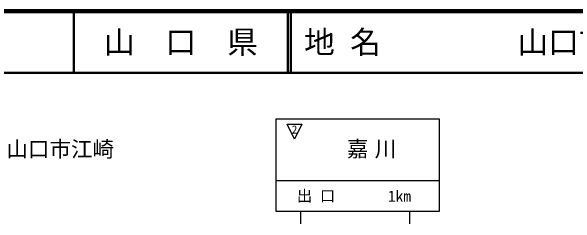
# Model space of a CAD drawing. Units: millimetres, scale not verified. Extents: x 40000 to 680000, y 20000 to 380000.
# Drawn here: x 322833 to 414511, y 345532 to 380000 of the extents above; entities that cross this region are included whole.
import ezdxf
from ezdxf.enums import TextEntityAlignment as Align

# ---------------------------------------------------------------- set-up
doc = ezdxf.new("R2010")
doc.units = ezdxf.units.MM
doc.header["$LTSCALE"] = 1000
doc.layers.add('M-BMK-HTXT', color=7, linetype='Continuous')
doc.layers.add('M-TTL-TXT', color=7, linetype='Continuous')
for name, color, linetype, lineweight in [('M-STR-STRC', 7, 'Continuous', 25), ('M-TTL', 2, 'Continuous', 140), ('M-TTL-LINE', 7, 'Continuous', 50)]:
    doc.layers.add(name, color=color, linetype=linetype, lineweight=lineweight)
doc.styles.add('ＭＳ ゴシック', font='')
doc.styles.get('ＭＳ ゴシック').set_extended_font_data('MS Gothic')

msp = doc.modelspace()

# ---------------------------------------------------------------- linework, layer by layer
at = {"layer": 'M-STR-STRC'}
for p, q in [((365833, 362532), (392322, 362532)), ((365833, 347532), (365833, 362532)), ((392322, 362532), (392322, 347532)), ((367636, 361675), (370036, 361675)), ((368836, 359275), (367636, 361675)), ((370036, 361675), (368836, 359275)), ((365833, 352532), (392322, 352532)), ((392322, 347532), (365833, 347532)), ((369833, 347532), (369833, 345532)), ((387489, 347532), (387489, 345532))]:
    msp.add_line(p, q, dxfattribs=at)
at = {"layer": 'M-TTL'}
msp.add_line((680000, 380000), (40000, 380000), dxfattribs=at)
at = {"layer": 'M-TTL-LINE'}
for p, q in [((333000, 380000), (333000, 370000)), ((367750, 380000), (367750, 370000)), ((368250, 380000), (368250, 370000)), ((40000, 370000), (680000, 370000))]:
    msp.add_line(p, q, dxfattribs=at)

# ---------------------------------------------------------------- texts
at = {"layer": 'M-BMK-HTXT', "style": 'ＭＳ ゴシック'}
msp.add_text('山口市江崎', height=2566, dxfattribs=at).set_placement((322040, 357642), align=Align.MIDDLE_LEFT)
at = {"layer": 'M-STR-STRC', "style": 'ＭＳ ゴシック'}
msp.add_text('2', height=1320, dxfattribs=at).set_placement((368847, 360820), align=Align.MIDDLE_CENTER)
for s, p in [('出 口', (369214, 348570)), ('1km', (384011, 348532))]:
    msp.add_text(s, height=1833, dxfattribs=at).set_placement(p, align=Align.BOTTOM_LEFT)
at = {"layer": 'M-STR-STRC', "insert": (381866, 357532), "char_height": 2566, "attachment_point": 5, "style": 'ＭＳ ゴシック'}
msp.add_mtext('\\T1.29;嘉川', dxfattribs=at)
at = {"layer": 'M-TTL-TXT', "style": 'ＭＳ ゴシック'}
msp.add_text('山\u3000口\u3000県', height=3666, dxfattribs=at).set_placement((350375, 375000), align=Align.MIDDLE_CENTER)
for s, p in [('地 名', (370380, 375000)), ('山口市江崎', (405024, 375000))]:
    msp.add_text(s, height=3666, dxfattribs=at).set_placement(p, align=Align.MIDDLE_LEFT)

doc.saveas('drawing.dxf')
